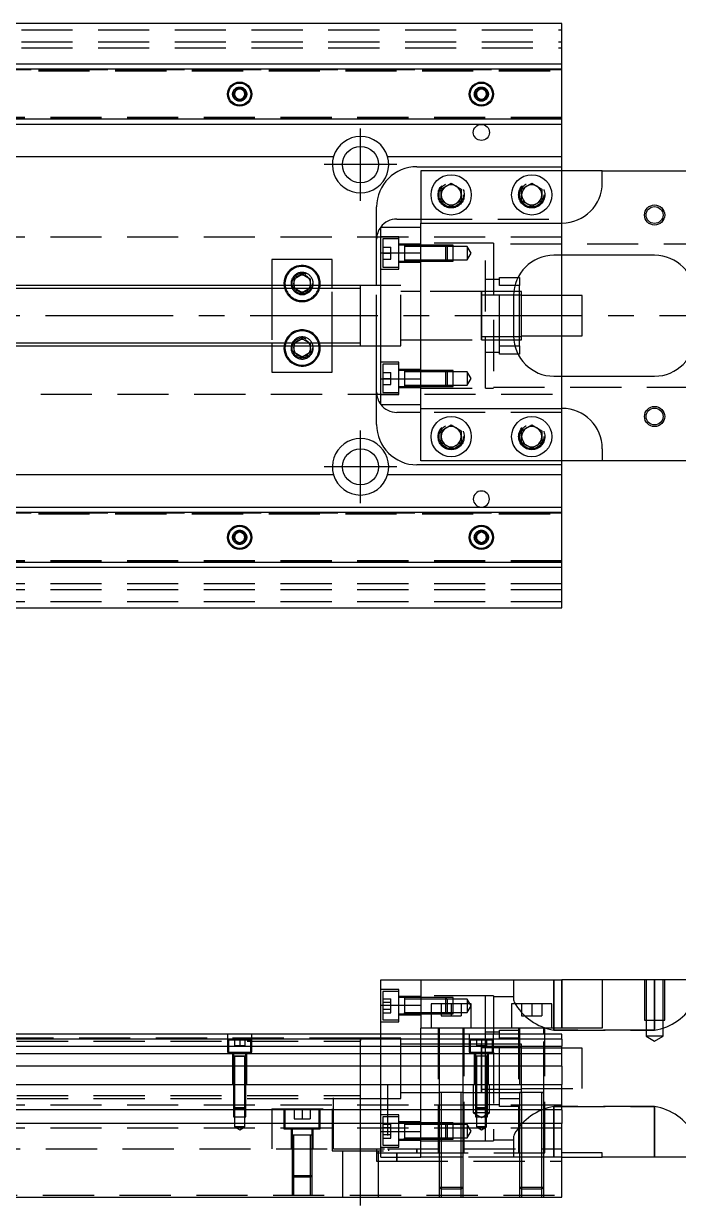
# Model space of a CAD drawing. Extents: x -11 to 1022, y -261 to 77.
# Drawn here: x 686.4 to 848.9, y -220.8 to 72.5 of the extents above; entities that cross this region are included whole.
import ezdxf

# ---------------------------------------------------------------- set-up
doc = ezdxf.new("R2010")
doc.units = 0
doc.linetypes.add('CENTER', pattern=[50.8, 31.75, -6.35, 6.35, -6.35])
doc.linetypes.add('DASHED', pattern=[19.05, 12.7, -6.35])
doc.layers.get('0').update_dxf_attribs({"linetype": 'CONTINUOUS'})
doc.layers.add('CENTER', color=1, linetype='CENTER')

msp = doc.modelspace()

# ---------------------------------------------------------------- linework, layer by layer
at = {"color": 3, "linetype": 'DASHED'}
for p, q in [((0, 71), (820, 71)), ((0, 68), (820, 68)), ((0, 66.5), (820, 66.5)), ((480.5, 61.1), (820, 61.1)), ((480.5, 60.8), (820, 60.8)), ((485, 61.1147), (820, 61.1147)), ((741.477374, 55.25955), (741.5, 55)), ((798.5, 55), (798.52041, 55.24661)), ((820, 49.2), (480.5, 49.2)), ((820, 48.9), (480.5, 48.9)), ((820, 48.8853), (485, 48.8853)), ((820, 24), (820, 36)), ((789.5, 30), (789.520026, 30.346056)), ((809.5, 30), (809.520026, 30.346056)), ((785, 24), (820, 24)), ((820, 23), (820, 24)), ((785, 15.652476), (785, 22)), ((820, 15), (820, 23)), ((820, 19.5), (61.969694, 19.5)), ((779.5, 19.55635), (775, 19.55635)), ((775.5, 19.05635), (775.5, 12.05635)), ((779.5, 19.05635), (775.5, 19.05635)), ((779.5, 11.55635), (779.5, 19.55635)), ((785, 17.80635), (779.5, 17.80635)), ((801, 18), (785, 18)), ((801, -18), (801, 18)), ((803, 18), (801, 18)), ((803, 18), (803, -18)), ((858, 17.75), (803, 17.75)), ((775.5, 17.05635), (777.5, 17.05635)), ((775.5, 15.55635), (777.5, 15.55635)), ((777.5, 15.55635), (777.5, 17.05635)), ((777.5, 14.05635), (777.5, 15.55635)), ((780.9, 17.55635), (779.5, 17.55635)), ((780.9, 17.55635), (780.895, 17.55635)), ((780.9, 17.556354), (780.9, 13.556344)), ((780.9, 17.556354), (780.9, 13.556344)), ((780.9, 17.55635), (780.9, 17.339888)), ((780.905, 17.55635), (780.9, 17.55635)), ((785, 17.55635), (780.9, 17.55635)), ((780.9, 17.339888), (780.9, 13.77281)), ((785, 17.20635), (780.9, 17.20635)), ((791.15, 17.55635), (785, 17.55635)), ((791.150006, 17.556344), (785, 17.556344)), ((791.5, 17.20635), (785, 17.20635)), ((791.15, 13.55635), (791.15, 17.55635)), ((791.5, 17.20635), (791.15, 17.55635)), ((793, 17.556344), (791.150006, 17.556344)), ((791.5, 17.20635), (791.5, 13.90635)), ((793, 17.20635), (791.5, 17.20635)), ((793, 13.556354), (793, 17.556344)), ((796.5, 17.20635), (793, 17.20635)), ((796.5, 17.20635), (796.5, 13.90635)), ((797.452628, 15.55635), (796.5, 17.20635)), ((796.5, 13.90635), (797.452628, 15.55635)), ((775.5, 14.05635), (777.5, 14.05635)), ((775.5, 12.05635), (779.5, 12.05635)), ((779.5, 13.55635), (780.9, 13.55635)), ((779.5, 13.30635), (785, 13.30635)), ((780.895, 13.55635), (780.9, 13.55635)), ((780.9, 13.90635), (785, 13.90635)), ((780.9, 13.77281), (780.9, 13.55635)), ((780.9, 13.55635), (780.905, 13.55635)), ((780.9, 13.55635), (785, 13.55635)), ((785, 13.90635), (791.5, 13.90635)), ((785, 13.556354), (791.150006, 13.556354)), ((785, 13.55635), (791.15, 13.55635)), ((791.15, 13.55635), (791.5, 13.90635)), ((791.150006, 13.556354), (793, 13.556354)), ((791.5, 13.90635), (793, 13.90635)), ((793, 13.90635), (796.5, 13.90635)), ((775, 11.55635), (779.5, 11.55635)), ((804.5, 9), (801, 9)), ((804.5, 9.5), (809.069714, 9.5)), ((804.5, 7.5), (804.5, 9.5)), ((748, 7.5), (748, 6.75)), ((748, 6.75), (748, -6.75)), ((753, 8), (753.018502, 8.303588)), ((753.5, 6.8453), (753.5, 7.5)), ((753.665064, 6.75), (753.5, 6.8453)), ((755.5, 5.690598), (753.665064, 6.75)), ((757.334936, 6.75), (755.5, 5.690598)), ((757.5, 6.8453), (757.334936, 6.75)), ((757.5, 7.5), (757.5, 6.8453)), ((763, 6.75), (763, 7.5)), ((763, -6.75), (763, 6.75)), ((770, 6.951128), (770, 7.5)), ((774, -7.5), (774, 7.5)), ((780, 7.5), (775, 7.5)), ((780, -7.5), (780, 7.5)), ((785, 6), (780, 6)), ((800.005, 6), (785, 6)), ((808.050126, 6), (799.995, 6)), ((800, -6.000006), (800, 6.000006)), ((800, 5.325034), (800, 6)), ((800, 6), (800, -5.999164)), ((804.5, -7.5), (804.5, 7.5)), ((808.317542, 7.5), (804.5, 7.5)), ((809.5, 6), (808.050126, 6)), ((808.000782, 5.125), (800, 5.125)), ((820, -5), (820, 5)), ((753.665064, -6.75), (755.5, -5.690598)), ((755.5, -5.690598), (757.334936, -6.75)), ((800, -5.125), (808.000782, -5.125)), ((800, -6), (800, -5.325218)), ((748, -6.75), (748, -7.5)), ((753, -8), (753.018502, -7.696412)), ((753.5, -6.8453), (753.665064, -6.75)), ((753.5, -7.5), (753.5, -6.8453)), ((757.334936, -6.75), (757.5, -6.8453)), ((757.5, -6.8453), (757.5, -7.5)), ((763, -7.5), (763, -6.75)), ((770, -7.5), (770, -6.951128)), ((775, -7.5), (780, -7.5)), ((780, -6), (785, -6)), ((785, -6), (800.005, -6)), ((799.995, -6), (808.050126, -6)), ((800, -5.999164), (800, -6)), ((804.5, -7.5), (808.317542, -7.5)), ((804.5, -9.5), (804.5, -7.5)), ((808.050126, -6), (809.5, -6)), ((779.5, -11.55635), (775, -11.55635)), ((779.5, -19.55635), (779.5, -11.55635)), ((801, -9), (804.5, -9)), ((809.069714, -9.5), (804.5, -9.5)), ((775.5, -12.05635), (775.5, -19.05635)), ((779.5, -12.05635), (775.5, -12.05635)), ((775.5, -14.05635), (777.5, -14.05635)), ((777.5, -15.55635), (777.5, -14.05635)), ((785, -13.30635), (779.5, -13.30635)), ((780.9, -13.55635), (779.5, -13.55635)), ((780.9, -13.55635), (780.895, -13.55635)), ((780.9, -13.556344), (780.9, -17.556354)), ((780.9, -13.556344), (780.9, -17.556354)), ((780.9, -13.55635), (780.9, -13.77281)), ((780.905, -13.55635), (780.9, -13.55635)), ((785, -13.55635), (780.9, -13.55635)), ((780.9, -13.77281), (780.9, -17.339888)), ((785, -13.90635), (780.9, -13.90635)), ((791.15, -13.55635), (785, -13.55635)), ((791.15, -13.556352), (785, -13.556354)), ((791.5, -13.90635), (785, -13.90635)), ((791.15, -17.55635), (791.15, -13.55635)), ((791.5, -13.90635), (791.15, -13.55635)), ((793, -13.556354), (791.15, -13.556352)), ((791.5, -13.90635), (791.5, -17.20635)), ((793, -13.90635), (791.5, -13.90635)), ((793, -17.556344), (793, -13.556354)), ((796.5, -13.90635), (793, -13.90635)), ((796.5, -13.90635), (796.5, -17.20635)), ((797.452628, -15.55635), (796.5, -13.90635)), ((775.5, -15.55635), (777.5, -15.55635)), ((775.5, -17.05635), (777.5, -17.05635)), ((777.5, -17.05635), (777.5, -15.55635)), ((779.5, -17.55635), (780.9, -17.55635)), ((780.895, -17.55635), (780.9, -17.55635)), ((780.9, -17.20635), (785, -17.20635)), ((780.9, -17.339888), (780.9, -17.55635)), ((780.9, -17.55635), (780.905, -17.55635)), ((780.9, -17.55635), (785, -17.55635)), ((785, -22), (785, -15.652476)), ((785, -17.20635), (791.5, -17.20635)), ((785, -17.556344), (791.15, -17.556346)), ((785, -17.55635), (791.15, -17.55635)), ((791.15, -17.55635), (791.5, -17.20635)), ((791.15, -17.556346), (793, -17.556344)), ((791.5, -17.20635), (793, -17.20635)), ((793, -17.20635), (796.5, -17.20635)), ((796.5, -17.20635), (797.452628, -15.55635)), ((820, -23), (820, -15)), ((61.969694, -19.5), (820, -19.5)), ((775, -19.55635), (779.5, -19.55635)), ((775.5, -19.05635), (779.5, -19.05635)), ((779.5, -17.80635), (785, -17.80635)), ((785, -18), (801, -18)), ((801, -18), (803, -18)), ((803, -17.75), (858, -17.75)), ((820, -24), (820, -23)), ((820, -24), (785, -24)), ((820, -36), (820, -24)), ((789.5, -30), (789.520026, -29.653944)), ((809.5, -30), (809.520026, -29.653944)), ((480.5, -48.9), (820, -48.9)), ((480.5, -49.2), (820, -49.2)), ((485, -48.8853), (820, -48.8853)), ((741.477374, -54.74045), (741.5, -55)), ((801.477374, -54.74045), (801.5, -55)), ((820, -60.8), (480.5, -60.8)), ((820, -61.1), (480.5, -61.1)), ((820, -61.1147), (485, -61.1147)), ((820, -66.5), (0, -66.5)), ((820, -68), (0, -68)), ((820, -71), (0, -71)), ((808, -164.8), (808, -169.768778)), ((818, -177.309874), (818, -164.8)), ((818, -164.8), (818, -176.8)), ((820, -164.8), (820, -176.8)), ((840.500006, -164.8), (840.500006, -174.8)), ((840.9, -164.8), (840.9, -174.8)), ((843, -164.8), (843, -177.309874)), ((843, -177.309874), (843, -164.8)), ((845.1, -174.8), (845.1, -164.8)), ((845.499994, -174.8), (845.499994, -164.8)), ((779.5, -167.24365), (775, -167.24365)), ((775.5, -167.74365), (775.5, -171.24365)), ((779.5, -167.74365), (775.5, -167.74365)), ((775.5, -169.5116), (777.5, -169.5116)), ((777.5, -170.377626), (777.5, -169.5116)), ((779.5, -175.24365), (779.5, -167.24365)), ((785, -168.99365), (779.5, -168.99365)), ((780.9, -169.24365), (779.5, -169.24365)), ((780.9, -169.24365), (780.895, -169.24365)), ((780.9, -169.243646), (780.9, -173.243656)), ((780.9, -169.243646), (780.9, -169.59365)), ((780.9, -169.24365), (780.9, -169.460318)), ((785, -169.24365), (780.9, -169.24365)), ((780.905, -169.24365), (780.9, -169.24365)), ((780.9, -169.460318), (780.9, -171.24365)), ((780.9, -169.59365), (780.9, -171.110606)), ((785, -169.59365), (780.9, -169.59365)), ((801, -168.8), (785, -168.8)), ((791.15, -169.24365), (785, -169.24365)), ((791.15, -169.243654), (785, -169.243656)), ((791.5, -169.59365), (785, -169.59365)), ((791.15, -170.8), (791.15, -169.24365)), ((791.5, -169.59365), (791.15, -169.24365)), ((793, -169.243656), (791.15, -169.243654)), ((791.5, -169.59365), (791.5, -170.8)), ((793, -169.59365), (791.5, -169.59365)), ((793, -170.8), (793, -169.243656)), ((796.5, -169.59365), (793, -169.59365)), ((796.5, -169.59365), (796.5, -172.89365)), ((797.452628, -171.24365), (796.5, -169.59365)), ((801, -176.8), (801, -168.8)), ((803, -168.8), (801, -168.8)), ((803, -168.8), (803, -178.3)), ((808, -169.05), (803, -169.05)), ((808, -169.768778), (808.034792, -170.0357)), ((808.034792, -170.0357), (808.13642, -170.341226)), ((775.5, -170.377626), (777.5, -170.377626)), ((775.5, -171.24365), (775.5, -174.74365)), ((775.5, -172.109676), (777.5, -172.109676)), ((775.5, -172.975702), (777.5, -172.975702)), ((777.5, -172.109676), (777.5, -170.377626)), ((777.5, -172.975702), (777.5, -172.109676)), ((780.9, -171.110606), (780.9, -171.376696)), ((780.9, -171.24365), (780.9, -173.243656)), ((780.9, -171.24365), (780.9, -173.026942)), ((780.9, -171.376696), (780.9, -172.89365)), ((780.9, -172.89365), (780.9, -173.243656)), ((780.9, -172.89365), (785, -172.89365)), ((780.9, -173.026942), (780.9, -173.24365)), ((780.9, -173.026942), (780.9, -173.24365)), ((780.9, -173.24365), (780.9, -173.026984)), ((785, -172.89365), (787.5, -172.89365)), ((787.5, -172.89365), (791.5, -172.89365)), ((790, -170.8), (790, -173.8)), ((791.15, -171.24365), (791.15, -170.8)), ((791.15, -173.24365), (791.15, -171.24365)), ((791.15, -173.24365), (791.5, -172.89365)), ((791.5, -170.8), (791.5, -171.24365)), ((791.5, -171.24365), (791.5, -172.89365)), ((791.5, -172.89365), (793, -172.89365)), ((792.5, -170.8), (792.5, -173.8)), ((793, -173.243646), (793, -170.8)), ((793, -172.89365), (796.5, -172.89365)), ((795, -170.8), (795, -173.8)), ((796.5, -172.89365), (797.452628, -171.24365)), ((810, -170.8), (810, -173.8)), ((812.5, -170.8), (812.5, -173.8)), ((815, -170.8), (815, -173.8)), ((775, -175.24365), (779.5, -175.24365)), ((775.5, -174.74365), (779.5, -174.74365)), ((779.5, -173.24365), (780.905, -173.24365)), ((779.5, -173.49365), (785, -173.49365)), ((780.895, -173.24365), (785, -173.24365)), ((785, -173.243646), (787.5, -173.243646)), ((785, -173.24365), (787.5, -173.24365)), ((787.5, -173.243646), (791.15, -173.243648)), ((787.5, -173.24365), (791.15, -173.24365)), ((790, -173.8), (792.5, -173.8)), ((791.15, -173.243648), (793, -173.243646)), ((792.5, -173.8), (795, -173.8)), ((810, -173.8), (812.5, -173.8)), ((812.5, -173.8), (815, -173.8)), ((840.500006, -174.8), (845.499994, -174.8)), ((840.9, -174.8), (840.9, -178.8)), ((845.1, -178.8), (845.1, -174.8)), ((737, -178.3), (737, -182.8)), ((743, -182.8), (743, -178.3)), ((775, -190.8), (775, -178.3)), ((785, -190.8), (785, -178.3)), ((789.25, -176.8), (789.25, -207.8)), ((789.5, -176.8), (789.5, -178.3)), ((789.5, -178.3), (789.5, -190.8)), ((795.5, -178.3), (795.5, -176.8)), ((795.5, -190.8), (795.5, -178.3)), ((795.75, -207.8), (795.75, -176.8)), ((797, -178.3), (797, -182.8)), ((801, -178.3), (801, -176.8)), ((804.5, -177.8), (801, -177.8)), ((801, -179.8), (801, -178.3)), ((803, -182.8), (803, -178.3)), ((804.5, -177.3), (809.5, -177.3)), ((804.5, -178.3), (804.5, -177.3)), ((804.5, -179.3), (804.5, -178.3)), ((809.25, -176.8), (809.25, -207.8)), ((809.5, -176.8), (809.5, -178.3)), ((809.5, -178.3), (809.5, -192.805)), ((815.5, -178.3), (815.5, -176.8)), ((815.5, -192.805), (815.5, -178.3)), ((815.75, -207.8), (815.75, -176.8)), ((818, -176.8), (818, -177.309874)), ((818, -177.309874), (843, -177.309874)), ((843, -177.309874), (818, -177.309874)), ((845.1, -178.8), (840.9, -178.8)), ((840.9, -178.8), (843, -180.012436)), ((843, -180.012436), (845.1, -178.8)), ((37, -180.05), (770, -180.05)), ((770.005, -179.3), (480.5, -179.3)), ((742.75, -179.8), (737.25, -179.8)), ((737.25, -179.8), (737.25, -182.8)), ((738.75, -179.8), (738.75, -181.1)), ((738.75, -181.1), (740, -181.1)), ((740, -179.8), (740, -181.1)), ((740, -181.1), (741.25, -181.1)), ((741.25, -179.8), (741.25, -181.1)), ((742.75, -182.8), (742.75, -179.8)), ((775, -179.3), (769.995, -179.3)), ((770, -179.3), (770, -179.849038)), ((770, -179.848872), (770, -179.3)), ((770, -186.599934), (770, -179.848872)), ((780, -179.3), (775, -179.3)), ((780, -186.8), (780, -179.3)), ((785, -180.8), (780, -180.8)), ((789.5, -180.8), (785, -180.8)), ((795.5, -180.8), (789.5, -180.8)), ((797.25, -180.8), (795.5, -180.8)), ((802.75, -179.8), (797.25, -179.8)), ((797.25, -179.8), (797.25, -182.8)), ((800.005, -180.8), (797.25, -180.8)), ((798.75, -179.8), (798.75, -181.1)), ((798.75, -181.1), (800, -181.1)), ((801, -180.8), (799.995, -180.8)), ((800, -179.8), (800, -181.1)), ((800, -180.8), (800, -182.799258)), ((800, -181.474966), (800, -180.8)), ((800, -181.1), (801.25, -181.1)), ((801, -182.8), (801, -179.8)), ((802.75, -180.8), (801, -180.8)), ((801.25, -179.8), (801.25, -181.1)), ((802.75, -182.8), (802.75, -179.8)), ((804.5, -180.8), (802.75, -180.8)), ((804.5, -194.3), (804.5, -179.3)), ((809.5, -179.3), (804.5, -179.3)), ((809.5, -180.8), (804.5, -180.8)), ((810, -180.8), (809.5, -180.8)), ((810, -181.675), (809.5, -181.675)), ((810, -186.8), (810, -180.8)), ((815.5, -181.8), (810, -181.8)), ((820, -181.8), (815.5, -181.8)), ((825, -181.8), (820, -181.8)), ((825, -186.8), (825, -181.8)), ((737, -182.8), (743, -182.8)), ((738.25, -182.8), (738.25, -190.8)), ((741.500006, -183.8), (738.499994, -183.8)), ((739.998804, -183.8), (738.499994, -183.8)), ((741.500006, -183.8), (738.499994, -183.8)), ((738.5, -182.8), (738.5, -183.8)), ((738.5, -183.795), (738.5, -183.8)), ((738.5, -183.8), (738.62467, -183.8)), ((738.624678, -183.8), (738.5, -183.8)), ((738.5, -183.8), (738.5, -183.805)), ((738.5, -183.8), (738.5, -190.8)), ((738.62467, -183.8), (741.375392, -183.8)), ((739.998804, -183.8), (738.624678, -183.8)), ((738.75, -183.8), (738.75, -190.8)), ((741.500006, -183.8), (739.998804, -183.8)), ((741.37533, -183.8), (739.998804, -183.8)), ((741.25, -190.8), (741.25, -183.8)), ((741.5, -183.8), (741.37533, -183.8)), ((741.375392, -183.8), (741.5, -183.8)), ((741.5, -183.8), (741.5, -182.8)), ((741.5, -183.8), (741.5, -183.795)), ((741.5, -183.805), (741.5, -183.8)), ((741.5, -190.8), (741.5, -183.8)), ((741.75, -190.8), (741.75, -182.8)), ((797, -182.8), (803, -182.8)), ((798.25, -182.8), (798.25, -190.8)), ((800, -183.8), (798.499994, -183.8)), ((798.5, -182.8), (798.5, -183.8)), ((798.5, -183.795), (798.5, -183.8)), ((798.624678, -183.8), (798.5, -183.8)), ((798.5, -183.8), (798.5, -183.805)), ((798.5, -183.8), (798.5, -190.8)), ((799.998804, -183.8), (798.624678, -183.8)), ((798.75, -183.8), (798.75, -190.8)), ((801.37533, -183.8), (799.998804, -183.8)), ((800, -182.799258), (800, -183.799914)), ((800, -183.799788), (800, -191.925)), ((800, -183.799914), (800, -186.599974)), ((801.500006, -183.8), (800, -183.8)), ((801, -183.799304), (801, -182.8)), ((801, -186.8), (801, -183.799304)), ((801.25, -190.8), (801.25, -183.8)), ((801.5, -183.8), (801.37533, -183.8)), ((801.5, -183.8), (801.5, -182.8)), ((801.5, -183.8), (801.5, -183.795)), ((801.5, -183.805), (801.5, -183.8)), ((801.5, -190.8), (801.5, -183.8)), ((801.75, -190.8), (801.75, -182.8)), ((803, -182.8), (803, -204.8)), ((770, -190.80023), (770, -186.599934)), ((780, -190.8), (780, -186.8)), ((800, -186.599974), (800, -192.799164)), ((801, -198.8), (801, -186.8)), ((810, -192.8), (810, -186.8)), ((825, -191.8), (825, -186.8)), ((37, -193.55), (770, -193.55)), ((738.5, -190.8), (738.5, -196.55)), ((738.500006, -190.8), (738.500002, -196.55)), ((738.75, -190.8), (738.75, -196.8)), ((741.25, -196.8), (741.25, -190.8)), ((741.499998, -196.55), (741.499994, -190.8)), ((741.5, -196.55), (741.5, -190.8)), ((763.291796, -206.8), (763.291796, -190.8)), ((770, -193.750962), (770, -190.80023)), ((775, -197.1), (775, -190.8)), ((776.708204, -190.8), (776.708204, -206.8)), ((780, -194.3), (780, -190.8)), ((780, -192.8), (785, -192.8)), ((785, -197.1), (785, -190.8)), ((785, -192.8), (789.39999, -192.8)), ((789.39999, -192.8), (789.5, -192.8)), ((795.500006, -192.8), (789.499994, -192.8)), ((789.5, -190.8), (789.5, -192.8)), ((789.5, -192.795), (789.5, -192.8)), ((789.849602, -192.8), (789.5, -192.8)), ((789.5, -192.8), (789.5, -197.1)), ((789.5, -192.8), (789.5, -192.805)), ((795.15035, -192.8), (789.849602, -192.8)), ((790, -192.8), (790, -197.1)), ((795, -197.1), (795, -192.8)), ((795.5, -192.8), (795.15035, -192.8)), ((795.5, -192.8), (795.5, -190.8)), ((795.5, -192.8), (795.5, -192.795)), ((795.5, -197.1), (795.5, -192.8)), ((795.5, -192.805), (795.5, -192.8)), ((795.5, -192.8), (795.60001, -192.8)), ((795.60001, -192.8), (800.005, -192.8)), ((798, -190.8), (798, -197.8)), ((798.5, -190.8), (798.5, -196.55)), ((798.500006, -190.8), (798.500006, -196.550006)), ((798.75, -190.8), (798.75, -196.8)), ((799.995, -192.8), (809.39999, -192.8)), ((800, -192.800006), (800, -191.925)), ((800, -192.799164), (800, -192.8)), ((800.005, -192.8), (809.5, -192.8)), ((801.25, -196.8), (801.25, -190.8)), ((801.499994, -196.550006), (801.499994, -190.8)), ((801.5, -196.55), (801.5, -190.8)), ((802, -197.8), (802, -190.8)), ((809.39999, -192.8), (809.5, -192.8)), ((815.500006, -192.8), (809.499994, -192.8)), ((815.500006, -192.8), (809.499994, -192.8)), ((809.5, -192.795), (809.5, -200.5)), ((809.5, -192.8), (809.84965, -192.8)), ((809.849602, -192.8), (809.5, -192.8)), ((815.15035, -192.8), (809.849602, -192.8)), ((810, -191.8), (825, -191.8)), ((810, -192.8), (810, -200.5)), ((815, -200.5), (815, -192.8)), ((815.150204, -192.8), (815.5, -192.8)), ((815.5, -192.8), (815.15035, -192.8)), ((815.5, -200.5), (815.5, -192.795)), ((820, -195.95), (0, -195.95)), ((37, -194.3), (770, -194.3)), ((769.995, -194.3), (770, -194.3)), ((770, -194.299332), (770, -193.750962)), ((770, -194.3), (770, -194.299332)), ((770, -194.3), (770.005, -194.3)), ((770, -194.3), (775, -194.3)), ((775, -194.3), (780, -194.3)), ((801, -195.8), (804.5, -195.8)), ((804.5, -194.3), (809.5, -194.3)), ((804.5, -196.3), (804.5, -194.3)), ((809.5, -196.3), (804.5, -196.3)), ((843, -196.290126), (818, -196.290126)), ((818, -196.290126), (843, -196.290126)), ((818, -208.8), (818, -196.290126)), ((818, -196.290126), (818, -200.5)), ((843, -196.290126), (843, -208.8)), ((843, -208.8), (843, -196.290126)), ((738.5, -196.55), (741.5, -196.55)), ((738.5, -196.55), (738.75, -196.8)), ((738.500002, -196.55), (738.500006, -197.1)), ((738.500006, -197.1), (738.500006, -198.8)), ((738.500006, -198.8), (741.499994, -198.8)), ((741.25, -196.8), (738.75, -196.8)), ((738.75, -196.8), (738.75, -198.8)), ((738.75, -198.8), (738.75, -201.3)), ((741.25, -196.8), (741.5, -196.55)), ((741.25, -198.8), (741.25, -196.8)), ((741.25, -201.3), (741.25, -198.8)), ((741.499994, -197.1), (741.499998, -196.55)), ((741.499994, -198.8), (741.499994, -197.1)), ((748, -196.8), (748, -197.1)), ((748, -196.8), (763, -196.8)), ((748, -197.1), (748, -200.5)), ((751, -196.8), (751, -201.8)), ((751.25, -196.8), (751.25, -197.1)), ((751.25, -197.1), (751.25, -200.5)), ((753.5, -196.8), (753.5, -199.3)), ((753.5, -199.3), (755.5, -199.3)), ((755.5, -196.8), (755.5, -199.3)), ((755.5, -199.3), (757.5, -199.3)), ((757.5, -196.8), (757.5, -199.3)), ((759.75, -197.1), (759.75, -196.8)), ((759.75, -200.5), (759.75, -197.1)), ((760, -201.8), (760, -196.8)), ((763, -196.8), (763, -197.1)), ((763, -197.1), (763, -200.5)), ((775, -200.5), (775, -197.1)), ((779.5, -198.35635), (775, -198.35635)), ((775.5, -198.85635), (775.5, -200.5)), ((779.5, -198.85635), (775.5, -198.85635)), ((779.5, -206.35635), (779.5, -198.35635)), ((785, -200.5), (785, -197.1)), ((789.5, -197.1), (789.5, -200.5)), ((790, -197.1), (790, -200.5)), ((795, -200.5), (795, -197.1)), ((795.5, -200.5), (795.5, -197.1)), ((802, -197.8), (798, -197.8)), ((798, -197.8), (800, -198.9547)), ((798.5, -196.55), (801.5, -196.55)), ((798.5, -196.55), (798.75, -196.8)), ((798.500006, -196.550006), (798.500006, -197.1)), ((798.500006, -197.1), (798.500006, -198.8)), ((798.500006, -198.8), (801.499994, -198.8)), ((801.25, -196.8), (798.75, -196.8)), ((798.75, -196.8), (798.75, -198.8)), ((798.75, -198.8), (798.75, -201.3)), ((800, -198.9547), (802, -197.8)), ((801, -200.5), (801, -198.8)), ((801.25, -196.8), (801.5, -196.55)), ((801.25, -198.8), (801.25, -196.8)), ((801.25, -201.3), (801.25, -198.8)), ((801.499994, -197.1), (801.499994, -196.550006)), ((801.499994, -198.8), (801.499994, -197.1)), ((820, -201.65), (0, -201.65)), ((741.25, -201.3), (738.75, -201.3)), ((738.75, -201.3), (740, -202.021688)), ((740, -202.021688), (741.25, -201.3)), ((748, -200.5), (748, -206.8)), ((751, -201.8), (760, -201.8)), ((751.25, -200.5), (751.25, -201.8)), ((752.75, -201.8), (752.75, -206.8)), ((753, -201.8), (753, -203.4)), ((758, -203.4), (758, -201.8)), ((758.25, -206.8), (758.25, -201.8)), ((759.75, -201.8), (759.75, -200.5)), ((763, -200.5), (763, -206.8)), ((775, -202.452476), (775, -200.5)), ((775.5, -200.5), (775.5, -202.35635)), ((775.5, -200.624298), (777.5, -200.624298)), ((775.5, -201.490324), (777.5, -201.490324)), ((775.5, -202.35635), (775.5, -205.85635)), ((777.5, -201.490324), (777.5, -200.624298)), ((777.5, -203.222374), (777.5, -201.490324)), ((785, -200.10635), (779.5, -200.10635)), ((780.9, -200.35635), (779.5, -200.35635)), ((780.9, -200.35635), (780.895, -200.35635)), ((780.9, -200.356344), (780.9, -204.356354)), ((780.9, -200.356344), (780.9, -200.5)), ((780.9, -200.356344), (780.9, -204.356354)), ((780.9, -200.35635), (780.9, -200.499586)), ((780.905, -200.35635), (780.9, -200.35635)), ((785, -200.35635), (780.9, -200.35635)), ((780.9, -200.499586), (780.9, -200.573016)), ((780.9, -200.5), (780.9, -200.70635)), ((780.9, -200.573016), (780.9, -202.35635)), ((780.9, -200.70635), (780.9, -202.223304)), ((785, -200.70635), (780.9, -200.70635)), ((780.9, -202.223304), (780.9, -202.489394)), ((780.9, -202.35635), (780.9, -204.356354)), ((780.9, -202.35635), (780.9, -204.356354)), ((780.9, -202.35635), (780.9, -204.13964)), ((789.5, -200.35635), (785, -200.35635)), ((789.5, -200.356354), (785, -200.356354)), ((785, -207.8), (785, -200.5)), ((789.5, -200.70635), (785, -200.70635)), ((790, -200.35635), (789.5, -200.35635)), ((790, -200.356354), (789.5, -200.356354)), ((789.5, -200.5), (789.5, -207.8)), ((790, -200.70635), (789.5, -200.70635)), ((791.15, -200.35635), (790, -200.35635)), ((791.15, -200.356352), (790, -200.356354)), ((790, -200.5), (790, -207.8)), ((791.5, -200.70635), (790, -200.70635)), ((791.15, -200.5), (791.15, -200.35635)), ((791.29365, -200.5), (791.15, -200.35635)), ((793, -200.356354), (791.15, -200.356352)), ((791.15, -202.35635), (791.15, -200.5)), ((791.15, -204.35635), (791.15, -202.35635)), ((791.5, -200.70635), (791.29365, -200.5)), ((791.5, -200.70635), (791.5, -202.35635)), ((793, -200.70635), (791.5, -200.70635)), ((791.5, -202.35635), (791.5, -204.00635)), ((793, -200.5), (793, -200.356354)), ((793, -204.356344), (793, -200.5)), ((796.5, -200.70635), (793, -200.70635)), ((795, -207.8), (795, -200.5)), ((795.5, -207.8), (795.5, -200.5)), ((796.5, -200.70635), (796.5, -204.00635)), ((797.452628, -202.35635), (796.5, -200.70635)), ((796.5, -204.00635), (797.452628, -202.35635)), ((801.25, -201.3), (798.75, -201.3)), ((798.75, -201.3), (800, -202.021688)), ((800, -202.021688), (801.25, -201.3)), ((801, -204.8), (801, -200.5)), ((809.5, -200.5), (809.5, -207.8)), ((810, -200.5), (810, -207.8)), ((815, -207.8), (815, -200.5)), ((815.5, -207.8), (815.5, -200.5)), ((818, -200.5), (818, -207.8)), ((758.000006, -203.4), (752.999994, -203.4)), ((758.000006, -203.4), (752.999994, -203.4)), ((753, -203.395), (753, -203.4)), ((753.257468, -203.4), (753, -203.4)), ((753, -203.4), (753, -203.405)), ((753, -203.4), (753, -206.8)), ((757.742552, -203.4), (753.257468, -203.4)), ((753.4, -203.4), (753.4, -206.8)), ((757.6, -206.8), (757.6, -203.4)), ((758, -203.4), (757.742552, -203.4)), ((758, -203.4), (758, -203.395)), ((758, -203.405), (758, -203.4)), ((758, -206.8), (758, -203.4)), ((775, -202.452476), (785, -202.452476)), ((775, -206.8), (775, -202.452476)), ((775.5, -203.222374), (777.5, -203.222374)), ((775.5, -204.0884), (777.5, -204.0884)), ((777.5, -204.0884), (777.5, -203.222374)), ((779.5, -204.35635), (780.905, -204.35635)), ((779.5, -204.60635), (785, -204.60635)), ((780.895, -204.35635), (785, -204.35635)), ((780.9, -202.489394), (780.9, -204.00635)), ((780.9, -204.00635), (785, -204.00635)), ((780.9, -204.13964), (780.9, -204.35635)), ((780.9, -204.13964), (780.9, -204.35635)), ((780.9, -204.35635), (780.9, -204.139682)), ((780.9, -204.35635), (780.9, -204.139682)), ((785, -204.00635), (789.5, -204.00635)), ((785, -204.356344), (789.5, -204.356344)), ((785, -204.35635), (789.5, -204.35635)), ((785, -204.8), (789.5, -204.8)), ((789.5, -204.00635), (790, -204.00635)), ((789.5, -204.356344), (790, -204.356344)), ((789.5, -204.35635), (790, -204.35635)), ((789.5, -204.8), (790, -204.8)), ((790, -204.00635), (791.5, -204.00635)), ((790, -204.356344), (791.15, -204.356346)), ((790, -204.35635), (791.15, -204.35635)), ((790, -204.8), (795, -204.8)), ((791.15, -204.35635), (791.5, -204.00635)), ((791.15, -204.356346), (793, -204.356344)), ((791.5, -204.00635), (793, -204.00635)), ((793, -204.00635), (796.5, -204.00635)), ((795, -204.8), (795.5, -204.8)), ((795.5, -204.8), (801, -204.8)), ((801, -204.8), (803, -204.8)), ((803, -204.55), (808, -204.55)), ((808.005138, -203.7339), (808, -203.831222)), ((808, -203.831222), (808, -208.8)), ((808.04561, -203.521616), (808.005138, -203.7339)), ((808.174588, -203.17071), (808.04561, -203.521616)), ((463.291796, -206.8), (763.291796, -206.8)), ((753, -206.8), (753, -213.4)), ((753.000006, -206.8), (753.000006, -213.400006)), ((753.4, -206.8), (753.4, -213.8)), ((757.6, -213.8), (757.6, -206.8)), ((757.999994, -213.400006), (757.999994, -206.8)), ((758, -213.4), (758, -206.8)), ((763, -206.8), (763, -207.3)), ((763, -207.3), (777, -207.3)), ((763.291796, -206.8), (776.708204, -206.8)), ((763.291796, -206.8), (776.708204, -206.8)), ((765.5, -207.3), (765.5, -218.8)), ((774, -206.8), (774, -207.8)), ((774, -207.8), (784, -207.8)), ((774, -207.8), (774, -209.8)), ((774.5, -218.8), (774.5, -207.3)), ((775, -206.35635), (779.5, -206.35635)), ((775, -208.8), (775, -206.8)), ((775.5, -205.85635), (779.5, -205.85635)), ((776.708204, -206.8), (820, -206.8)), ((777, -207.3), (777, -206.8)), ((779, -209.8), (779, -207.8)), ((779, -207.8), (779, -208.8)), ((784, -207.8), (784, -206.8)), ((784, -206.8), (784, -207.8)), ((784, -207.8), (820, -207.8)), ((785, -208.8), (785, -207.8)), ((789.5, -207.8), (789.5, -216.3)), ((789.500006, -207.8), (789.500006, -216.300006)), ((790, -207.8), (790, -216.8)), ((795, -216.8), (795, -207.8)), ((795.499994, -216.300006), (795.499994, -207.8)), ((795.5, -216.3), (795.5, -207.8)), ((809.5, -207.8), (809.5, -216.3)), ((809.500006, -207.8), (809.500006, -216.300006)), ((815.499994, -216.300006), (815.499994, -207.8)), ((815.5, -216.3), (815.5, -207.8)), ((818, -207.8), (818, -208.8)), ((774, -209.8), (779, -209.8)), ((775, -208.8), (785, -208.8)), ((779, -208.8), (779, -209.8)), ((779, -209.8), (820, -209.8)), ((789.5, -208.8), (785, -208.8)), ((790, -208.8), (789.5, -208.8)), ((795, -208.8), (790, -208.8)), ((795.5, -208.8), (795, -208.8)), ((809.5, -208.8), (795.5, -208.8)), ((810, -208.8), (809.5, -208.8)), ((815, -208.8), (810, -208.8)), ((815.5, -208.8), (815, -208.8)), ((820, -208.8), (815.5, -208.8)), ((753, -213.4), (758, -213.4)), ((753, -213.4), (753.4, -213.8)), ((753.000006, -213.400006), (753.000006, -218.3)), ((757.6, -213.8), (753.4, -213.8)), ((753.4, -213.8), (753.4, -218.3)), ((757.6, -213.8), (758, -213.4)), ((757.6, -218.3), (757.6, -213.8)), ((757.999994, -218.3), (757.999994, -213.400006)), ((789.5, -216.3), (795.5, -216.3)), ((789.5, -216.3), (790, -216.8)), ((789.500006, -216.300006), (789.500006, -218.8)), ((795, -216.8), (790, -216.8)), ((790, -216.8), (790, -218.8)), ((795, -216.8), (795.5, -216.3)), ((795, -218.8), (795, -216.8)), ((795.499994, -218.8), (795.499994, -216.300006)), ((809.5, -216.3), (815.5, -216.3)), ((809.5, -216.3), (810, -216.8)), ((809.500006, -216.300006), (809.500006, -218.8)), ((815, -216.8), (810, -216.8)), ((810, -216.8), (810, -218.8)), ((815, -216.8), (815.5, -216.3)), ((815, -218.8), (815, -216.8)), ((815.499994, -218.8), (815.499994, -216.300006)), ((62.499994, -218.3), (820, -218.3))]:
    msp.add_line(p, q, dxfattribs=at)
at = {"color": 7, "linetype": 'CONTINUOUS'}
for p, q in [((820, 72.5), (485, 72.5)), ((820, 62.5), (820, 72.5)), ((485, 62.5), (820, 62.5)), ((820, 61.247728), (820, 62.5)), ((485, 61.247728), (820, 61.247728)), ((820, 48.752272), (820, 61.247728)), ((738.75, 55.721688), (740, 56.443376)), ((740, 56.443376), (741.25, 55.721688)), ((798.75, 55.721688), (800, 56.443376)), ((800, 56.443376), (801.25, 55.721688)), ((738.75, 54.278312), (738.75, 55.721688)), ((740, 53.556624), (738.75, 54.278312)), ((741.25, 54.278312), (740, 53.556624)), ((741.25, 55.721688), (741.25, 54.278312)), ((798.75, 54.278312), (798.75, 55.721688)), ((800, 53.556624), (798.75, 54.278312)), ((801.25, 54.278312), (800, 53.556624)), ((801.25, 55.721688), (801.25, 54.278312)), ((820, 48.752272), (485, 48.752272)), ((820, 47.5), (485, 47.5)), ((820, 47.5), (820, 48.752272)), ((820, 39.5), (820, 47.5)), ((656.708204, 39.5), (763.291796, 39.5)), ((776.708204, 39.5), (820, 39.5)), ((820, 37), (820, 39.5)), ((784, 37), (820, 37)), ((785, 36), (785, 23)), ((830, 36), (785, 36)), ((820, 36), (820, 37)), ((830, 33), (830, 36)), ((830, 36), (853, 36)), ((790, 31.443376), (792.5, 32.886752)), ((792.5, 32.886752), (795, 31.443376)), ((810, 31.443376), (812.5, 32.886752)), ((812.5, 32.886752), (815, 31.443376)), ((790, 28.556624), (790, 31.443376)), ((795, 31.443376), (795, 28.556624)), ((810, 28.556624), (810, 31.443376)), ((815, 31.443376), (815, 28.556624)), ((774, 7.5), (774, 27)), ((792.5, 27.113248), (790, 28.556624)), ((795, 28.556624), (792.5, 27.113248)), ((812.5, 27.113248), (810, 28.556624)), ((815, 28.556624), (812.5, 27.113248)), ((779, 24), (785, 24)), ((775, 22), (785, 22)), ((775, 15.652476), (775, 22)), ((785, 15.652476), (785, 23)), ((785, 23), (820, 23)), ((775, 15.652476), (785, 15.652476)), ((775, -15.652476), (775, 15.652476)), ((785, -15.652476), (785, 15.652476)), ((785, -15.652476), (785, 15.652476)), ((843, 15), (818, 15)), ((820, 5), (820, 15)), ((763, 14), (748, 14)), ((748, 14), (748, 7.5)), ((763, 7.5), (763, 14)), ((753.5, 9.1547), (755.5, 10.309402)), ((753.5, 7.5), (753.5, 9.1547)), ((755.5, 10.309402), (757.5, 9.1547)), ((757.5, 9.1547), (757.5, 7.5)), ((809.069714, 9.5), (809.5, 9.5)), ((809.5, 9.5), (809.5, 7.5)), ((770, 7.5), (485, 7.5)), ((770, 7.5), (769.995, 7.5)), ((770, -7.500006), (770, 7.500006)), ((770.005, 7.5), (770, 7.5)), ((775, 7.5), (770, 7.5)), ((770, -6.951128), (770, 6.951128)), ((809.5, 7.5), (808.317542, 7.5)), ((809.5, -7.5), (809.5, 7.5)), ((810, 6), (809.5, 6)), ((810, -6), (810, 6)), ((808, 5), (808, -5)), ((809.5, 5.125), (808.000782, 5.125)), ((810, 5.125), (809.5, 5.125)), ((825, 5), (810, 5)), ((825, -5), (825, 5)), ((808.000782, -5.125), (809.5, -5.125)), ((809.5, -5.125), (810, -5.125)), ((810, -5), (825, -5)), ((820, -15), (820, -5)), ((485, -7.5), (770, -7.5)), ((748, -7.5), (748, -14)), ((753.5, -9.1547), (753.5, -7.5)), ((757.5, -7.5), (757.5, -9.1547)), ((763, -14), (763, -7.5)), ((769.995, -7.5), (770, -7.5)), ((770, -7.5), (770.005, -7.5)), ((770, -7.5), (775, -7.5)), ((774, -27), (774, -7.5)), ((808.317542, -7.5), (809.5, -7.5)), ((809.5, -6), (810, -6)), ((809.5, -7.5), (809.5, -9.5)), ((755.5, -10.309402), (753.5, -9.1547)), ((757.5, -9.1547), (755.5, -10.309402)), ((809.5, -9.5), (809.069714, -9.5)), ((748, -14), (763, -14)), ((775, -15.652476), (785, -15.652476)), ((775, -22), (775, -15.652476)), ((785, -23), (785, -15.652476)), ((818, -15), (843, -15)), ((775, -22), (785, -22)), ((785, -23), (820, -23)), ((785, -36), (785, -23)), ((785, -24), (779, -24)), ((790, -28.556624), (792.5, -27.113248)), ((790, -31.443376), (790, -28.556624)), ((792.5, -27.113248), (795, -28.556624)), ((795, -28.556624), (795, -31.443376)), ((810, -28.556624), (812.5, -27.113248)), ((810, -31.443376), (810, -28.556624)), ((812.5, -27.113248), (815, -28.556624)), ((815, -28.556624), (815, -31.443376)), ((792.5, -32.886752), (790, -31.443376)), ((795, -31.443376), (792.5, -32.886752)), ((812.5, -32.886752), (810, -31.443376)), ((815, -31.443376), (812.5, -32.886752)), ((830, -33), (830, -36)), ((820, -37), (784, -37)), ((830, -36), (785, -36)), ((820, -37), (820, -36)), ((820, -39.5), (820, -37)), ((853, -36), (830, -36)), ((763.291796, -39.5), (656.708204, -39.5)), ((820, -39.5), (776.708204, -39.5)), ((820, -47.5), (820, -39.5)), ((485, -47.5), (820, -47.5)), ((485, -48.752272), (820, -48.752272)), ((820, -48.752272), (820, -47.5)), ((820, -61.247728), (820, -48.752272)), ((738.75, -54.278312), (740, -53.556624)), ((738.75, -55.721688), (738.75, -54.278312)), ((740, -56.443376), (738.75, -55.721688)), ((740, -53.556624), (741.25, -54.278312)), ((741.25, -55.721688), (740, -56.443376)), ((741.25, -54.278312), (741.25, -55.721688)), ((798.75, -54.278312), (800, -53.556624)), ((798.75, -55.721688), (798.75, -54.278312)), ((800, -56.443376), (798.75, -55.721688)), ((800, -53.556624), (801.25, -54.278312)), ((801.25, -55.721688), (800, -56.443376)), ((801.25, -54.278312), (801.25, -55.721688)), ((820, -61.247728), (485, -61.247728)), ((820, -62.5), (820, -61.247728)), ((820, -62.5), (485, -62.5)), ((820, -72.5), (820, -62.5)), ((485, -72.5), (820, -72.5)), ((775, -164.8), (785, -164.8)), ((775, -171.147524), (775, -164.8)), ((785, -164.8), (785, -176.8)), ((785, -164.8), (820, -164.8)), ((820, -176.8), (820, -164.8)), ((830, -164.8), (820, -164.8)), ((830, -164.8), (830, -176.8)), ((853, -164.8), (830, -164.8)), ((775, -171.147524), (785, -171.147524)), ((775, -178.3), (775, -171.147524)), ((797.5, -170.8), (787.5, -170.8)), ((787.5, -170.8), (787.5, -176.8)), ((797.5, -176.8), (797.5, -170.8)), ((817.5, -170.8), (807.5, -170.8)), ((807.5, -170.8), (807.5, -176.8)), ((817.5, -176.8), (817.5, -170.8)), ((820, -178.3), (480.5, -178.3)), ((785, -178.3), (785, -176.8)), ((830, -176.8), (785, -176.8)), ((820, -179.552272), (820, -178.3)), ((820, -179.552272), (480.5, -179.552272)), ((480.5, -181.32668), (820, -181.32668)), ((770, -186.8), (770, -179.299994)), ((770, -194.300006), (770, -179.299994)), ((770, -190.8), (770, -180.05)), ((800, -186.8), (800, -180.799994)), ((800, -192.800006), (800, -180.799994)), ((800, -181.675), (800, -182.8)), ((801, -181.675), (800, -181.675)), ((802.75, -181.675), (801, -181.675)), ((804.5, -181.675), (802.75, -181.675)), ((809.5, -181.675), (804.5, -181.675)), ((820, -179.552272), (820, -181.32668)), ((820, -183.223076), (820, -181.32668)), ((820, -183.223076), (480.5, -183.223076)), ((800, -182.8), (800, -183.799788)), ((820, -186.277372), (820, -183.223076)), ((820, -186.277372), (480.5, -186.277372)), ((820, -186.277372), (820, -190.8)), ((0, -190.8), (820, -190.8)), ((770, -193.55), (770, -190.8)), ((770, -194.300006), (770, -193.55)), ((800, -191.925), (810, -191.925)), ((820, -197.1), (820, -190.8)), ((820, -197.1), (0, -197.1)), ((820, -197.1), (820, -200.5)), ((820, -200.5), (0, -200.5)), ((820, -218.8), (820, -200.5)), ((810, -207.8), (810, -216.8)), ((815, -216.8), (815, -207.8)), ((830, -207.8), (820, -207.8)), ((830, -208.8), (830, -207.8)), ((820, -208.8), (830, -208.8)), ((853, -208.8), (830, -208.8)), ((0, -218.8), (820, -218.8))]:
    msp.add_line(p, q, dxfattribs=at)
at = {"color": 3, "linetype": 'CONTINUOUS'}
for p, q in [((770, 6.75), (485, 6.75)), ((485, -6.75), (770, -6.75))]:
    msp.add_line(p, q, dxfattribs=at)
at = {"color": 7, "linetype": 'CONTINUOUS'}
for centre, radius in [((740, 55), 3), ((740, 55), 2.75), ((800, 55), 3), ((800, 55), 2.75), ((800, 45.5), 2), ((770, 37.5), 4.5), ((792.5, 30), 5), ((812.5, 30), 5), ((843, 25), 2.1), ((843, -25), 2.1), ((792.5, -30), 5), ((812.5, -30), 5), ((770, -37.5), 4.5), ((740, -55), 3), ((740, -55), 2.75), ((800, -55), 3), ((800, -55), 2.75)]:
    msp.add_circle(centre, radius, dxfattribs=at)
at = {"color": 3, "linetype": 'DASHED'}
for centre, radius in [((740, 55), 1.75), ((740, 55), 1.5), ((800, 55), 1.75), ((800, 55), 1.5), ((792.5, 30), 3.25), ((792.5, 30), 3), ((812.5, 30), 3.25), ((812.5, 30), 3), ((755.5, 8), 2.5), ((755.5, -8), 2.5), ((792.5, -30), 3.25), ((792.5, -30), 3), ((812.5, -30), 3.25), ((812.5, -30), 3), ((740, -55), 1.75), ((740, -55), 1.5), ((800, -55), 1.75), ((800, -55), 1.5)]:
    msp.add_circle(centre, radius, dxfattribs=at)
at = {"color": 3, "linetype": 'CONTINUOUS'}
for centre in [(843, 25), (843, -25)]:
    msp.add_circle(centre, 2.5, dxfattribs=at)
at = {"color": 7, "linetype": 'CONTINUOUS'}
for centre, radius, start, end in [((740, 55), 1.25, 120, 180), ((740, 55), 1.25, 60, 120), ((740, 55), 1.25, 0, 60), ((800, 55), 1.25, 120, 180), ((800, 55), 1.25, 60, 120), ((800, 55), 1.25, 0, 60), ((740, 55), 1.25, 180, 240), ((740, 55), 1.25, 240, 300), ((740, 55), 1.25, 300, 0), ((800, 55), 1.25, 180, 240), ((800, 55), 1.25, 240, 300), ((800, 55), 1.25, 300, 0), ((770, 37.5), 7, 16.60155, 163.39845), ((770, 37.5), 7, 163.39845, 16.60155), ((784, 27), 10, 90, 180), ((792.5, 30), 2.5, 60, 120), ((812.5, 30), 2.5, 60, 120), ((820, 33), 10, 270, 0), ((792.5, 30), 2.5, 120, 180), ((792.5, 30), 2.5, 180, 240), ((792.5, 30), 2.5, 0, 60), ((792.5, 30), 2.5, 300, 0), ((812.5, 30), 2.5, 120, 180), ((812.5, 30), 2.5, 180, 240), ((812.5, 30), 2.5, 0, 60), ((812.5, 30), 2.5, 300, 0), ((792.5, 30), 2.5, 240, 300), ((812.5, 30), 2.5, 240, 300), ((779, 19), 5, 90, 143.130102), ((779, 19), 5, 143.130102, 180), ((818, 5), 10, 90, 180), ((843, 5), 10, 0, 90), ((755.5, 8), 4.5, 0, 186.37937), ((755.5, 8), 4.25, 0, 186.756327), ((755.5, 8), 2.1, 137.75279, 162.24721), ((755.5, 8), 2.1, 102.24721, 137.75279), ((755.5, 8), 2.1, 77.75279, 102.24721), ((755.5, 8), 2.1, 42.24721, 77.75279), ((755.5, 8), 2.1, 17.75279, 42.24721), ((755.5, 8), 2.1, 162.24721, 180), ((755.5, 8), 2.1, 180, 193.774147), ((755.5, 8), 2.1, 193.774147, 197.75279), ((755.5, 8), 2.1, 197.75279, 216.529607), ((755.5, 8), 2.1, 216.529607, 222.24721), ((755.5, 8), 2.1, 222.24721, 257.75279), ((755.5, 8), 2.1, 257.75279, 282.24721), ((755.5, 8), 2.1, 282.24721, 317.75279), ((755.5, 8), 2.1, 317.75279, 323.470393), ((755.5, 8), 2.1, 323.470393, 342.24721), ((755.5, 8), 2.1, 346.225853, 17.75279), ((755.5, 8), 2.1, 342.24721, 346.225853), ((755.5, 8), 4.25, 353.243673, 0), ((755.5, 8), 4.5, 353.62063, 0), ((818, -5), 10, 180, 270), ((843, -5), 10, 270, 0), ((755.5, -8), 4.5, 173.62063, 0), ((755.5, -8), 4.25, 173.243673, 0), ((755.5, -8), 2.1, 166.225853, 180), ((755.5, -8), 2.1, 180, 197.75279), ((755.5, -8), 2.1, 162.24721, 166.225853), ((755.5, -8), 2.1, 143.470393, 162.24721), ((755.5, -8), 2.1, 197.75279, 222.24721), ((755.5, -8), 2.1, 137.75279, 143.470393), ((755.5, -8), 2.1, 102.24721, 137.75279), ((755.5, -8), 2.1, 77.75279, 102.24721), ((755.5, -8), 2.1, 42.24721, 77.75279), ((755.5, -8), 2.1, 36.529607, 42.24721), ((755.5, -8), 2.1, 317.75279, 342.24721), ((755.5, -8), 2.1, 17.75279, 36.529607), ((755.5, -8), 2.1, 13.774147, 17.75279), ((755.5, -8), 2.1, 342.24721, 13.774147), ((755.5, -8), 4.25, 0, 6.756327), ((755.5, -8), 4.5, 0, 6.37937), ((755.5, -8), 2.1, 222.24721, 257.75279), ((755.5, -8), 2.1, 257.75279, 282.24721), ((755.5, -8), 2.1, 282.24721, 317.75279), ((779, -19), 5, 180, 216.869898), ((779, -19), 5, 216.869898, 270), ((820, -33), 10, 0, 90), ((784, -27), 10, 180, 270), ((792.5, -30), 2.5, 120, 180), ((792.5, -30), 2.5, 60, 120), ((792.5, -30), 2.5, 0, 60), ((812.5, -30), 2.5, 120, 180), ((812.5, -30), 2.5, 60, 120), ((812.5, -30), 2.5, 0, 60), ((770, -37.5), 7, 343.39845, 196.60155), ((792.5, -30), 2.5, 180, 240), ((792.5, -30), 2.5, 240, 300), ((792.5, -30), 2.5, 300, 0), ((812.5, -30), 2.5, 180, 240), ((812.5, -30), 2.5, 240, 300), ((812.5, -30), 2.5, 300, 0), ((770, -37.5), 7, 196.60155, 343.39845), ((800, -45.5), 2, 90, 270), ((800, -45.5), 2, 270, 90), ((740, -55), 1.25, 120, 180), ((740, -55), 1.25, 180, 240), ((740, -55), 1.25, 60, 120), ((740, -55), 1.25, 0, 60), ((740, -55), 1.25, 300, 0), ((800, -55), 1.25, 120, 180), ((800, -55), 1.25, 180, 240), ((800, -55), 1.25, 60, 120), ((800, -55), 1.25, 0, 60), ((800, -55), 1.25, 300, 0), ((740, -55), 1.25, 240, 300), ((800, -55), 1.25, 240, 300)]:
    msp.add_arc(centre, radius, start, end, dxfattribs=at)
at = {"color": 3, "linetype": 'DASHED'}
for centre, radius, start, end in [((755.5, 8), 2.75, 349.524318, 180), ((755.5, 8), 4.5, 186.37937, 196.12762), ((755.5, 8), 4.5, 196.12762, 343.87238), ((755.5, 8), 4.25, 186.756327, 197.104635), ((755.5, 8), 4.25, 197.104635, 342.895365), ((755.5, 8), 2.75, 180, 190.475682), ((755.5, 8), 2.75, 190.475682, 207.035692), ((755.5, 8), 2.75, 207.035692, 332.964308), ((755.5, 8), 2.75, 332.964308, 349.524318), ((755.5, 8), 4.25, 342.895365, 353.243673), ((755.5, 8), 4.5, 343.87238, 353.62063), ((755.5, -8), 4.5, 16.12762, 163.87238), ((755.5, -8), 4.25, 17.104635, 162.895365), ((755.5, -8), 2.75, 27.035692, 152.964308), ((755.5, -8), 4.5, 163.87238, 173.62063), ((755.5, -8), 4.25, 162.895365, 173.243673), ((755.5, -8), 2.75, 180, 10.475682), ((755.5, -8), 2.75, 169.524318, 180), ((755.5, -8), 2.75, 152.964308, 169.524318), ((755.5, -8), 2.75, 10.475682, 27.035692), ((755.5, -8), 4.25, 6.756327, 17.104635), ((755.5, -8), 4.5, 6.37937, 16.12762), ((820.333832, -163.541627), 13.964648, 209.13802648, 260.37933944), ((840.794189, -163.703383), 13.784128, 279.20837209, 330.77035528), ((820.204832, -209.894198), 13.781584, 99.20596213, 150.79995752), ((840.805862, -209.860648), 13.746756, 28.70170283, 80.81566309)]:
    msp.add_arc(centre, radius, start, end, dxfattribs=at)
at = {"layer": 'CENTER', "color": 1, "linetype": 'CENTER'}
for p, q in [((770, 28.5), (770, 46.5)), ((779, 37.5), (761, 37.5)), ((875.928927, 0), (-10.939157, 0)), ((770, -46.5), (770, -28.5)), ((779, -37.5), (761, -37.5)), ((770, -220.8), (770, -188.8))]:
    msp.add_line(p, q, dxfattribs=at)

doc.saveas('drawing.dxf')
